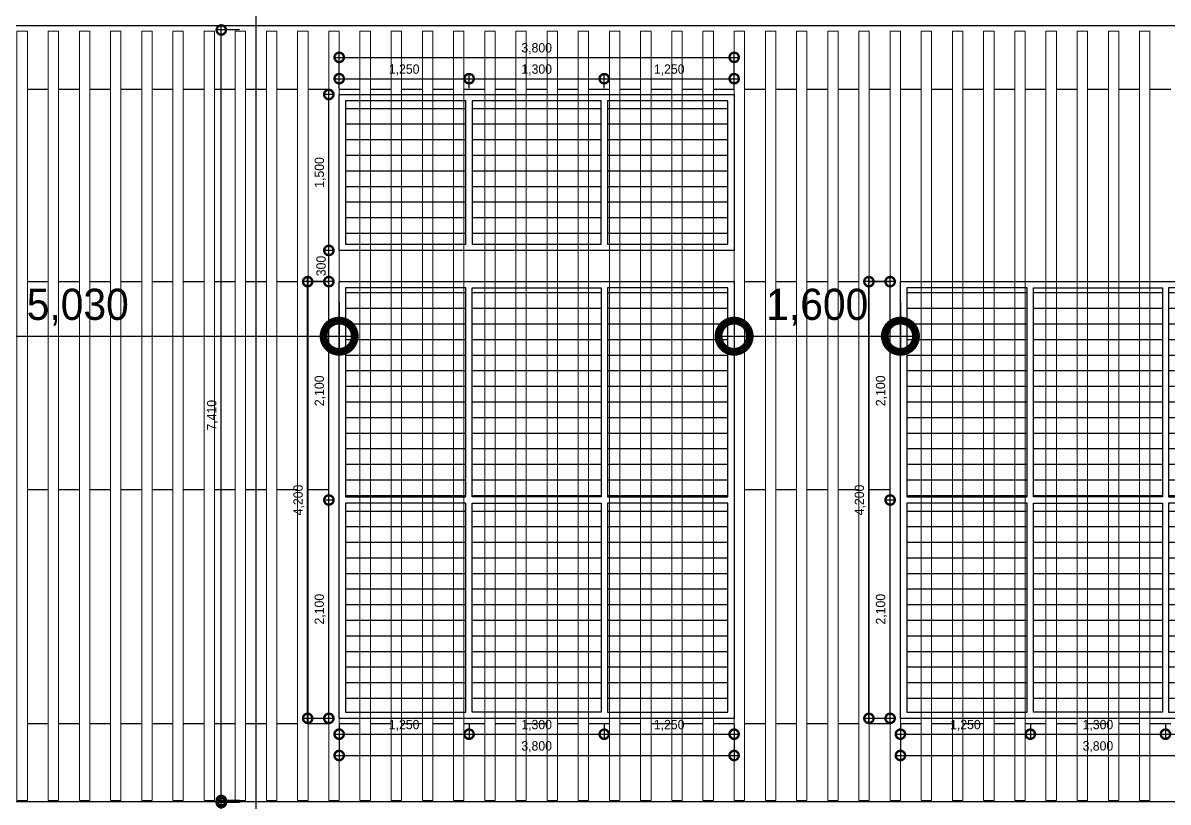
# Model space of a CAD drawing. Extents: x -430745 to 210250, y -41033 to 148500.
# Drawn here: x 57452 to 68470, y 46474 to 53967 of the extents above; entities that cross this region are included whole.
import ezdxf

# ---------------------------------------------------------------- set-up
doc = ezdxf.new("R2010")
doc.units = 0
doc.header["$LTSCALE"] = 250
doc.header["$MEASUREMENT"] = 0
doc.layers.get('0').update_dxf_attribs({"linetype": 'CONTINUOUS'})
doc.layers.get('Defpoints').update_dxf_attribs({"linetype": 'CONTINUOUS'})
for name, color, linetype in [('A-CEN', 1, 'CONTINUOUS'), ('A-DIM', 7, 'CONTINUOUS'), ('A-ELE-251', 251, 'CONTINUOUS'), ('A-ELE-252', 252, 'CONTINUOUS'), ('A-ELE-7', 7, 'CONTINUOUS'), ('A-ELE-8', 8, 'CONTINUOUS')]:
    doc.layers.add(name, color=color, linetype=linetype)
doc.layers.add('A-ELE-9', color=9, linetype='CONTINUOUS', lineweight=5)
doc.layers.add('NOPLOT', color=193, linetype='CONTINUOUS', plot=False)
doc.styles.add('Gdim', font='')
doc.styles.get('Gdim').set_extended_font_data('Dotum')
doc.dimstyles.new('Gdim250', dxfattribs={"dimscale": 250, "dimtxt": 3, "dimasz": 6, "dimexe": 1.5, "dimexo": 2, "dimgap": 1, "dimtad": 1, "dimdec": 0, "dimzin": 0, "dimdsep": 46, "dimlunit": 6, "dimtxsty": 'Gdim', "dimblk": 'DOTSMALL', "dimblk1": 'DOTSMALL', "dimblk2": 'DOTSMALL', "dimsah": 1, "dimcen": 1.5, "dimdle": 1.5, "dimclrd": 1, "dimclre": 1, "dimclrt": 256, "dimazin": 0, "dimtfac": 1, "dimtdec": 0, "dimtix": 1, "dimtmove": 2, "dimatfit": 3, "dimldrblk": 'DOTSMALL', "dimfxl": 1.5, "dimtolj": 1, "dimtzin": 0, "dimlwd": -1, "dimlwe": -1, "dimarcsym": 1})
doc.dimstyles.new('Gdim30', dxfattribs={"dimscale": 30, "dimtxt": 3, "dimasz": 6, "dimexe": 1.5, "dimexo": 2, "dimgap": 1, "dimtad": 1, "dimdec": 0, "dimzin": 0, "dimdsep": 46, "dimlunit": 6, "dimtxsty": 'Gdim', "dimblk": 'DOTSMALL', "dimcen": 1.5, "dimdle": 1.5, "dimclrd": 1, "dimclre": 1, "dimclrt": 256, "dimazin": 0, "dimtfac": 1, "dimtdec": 0, "dimtix": 1, "dimtmove": 2, "dimatfit": 3, "dimldrblk": 'DOTSMALL', "dimfxl": 1.5, "dimtolj": 1, "dimtzin": 0, "dimlwd": -1, "dimlwe": -1, "dimarcsym": 1})

# ---------------------------------------------------------------- blocks, each defined once
blk = doc.blocks.new('A-CEN-NORTH1')
at = {"layer": 'A-CEN'}
for p, q in [((14525711.9, -289571.4), (14525711.9, -182238.1)), ((14490100, -263675.9, 0), (14592511.9, -263675.9, 0))]:
    blk.add_line(p, q, dxfattribs=at)
blk = doc.blocks.new('_DotSmall')
at = {"color": 0, "linetype": 'ByBlock', "const_width": 0.5}
blk.add_lwpolyline([(-0.0625, 0, 1), (0.0625, 0, 1)], format="xyb", close=True, dxfattribs=at)
blk = doc.blocks.new('*D327')
at = {"layer": 'Defpoints', "color": 0, "transparency": 16777216}
for p in [(59361, 53899), (59595, 53899, 0), (59595, 46489, 0)]:
    blk.add_point(p, dxfattribs=at)
at = {"layer": 'NOPLOT', "color": 1, "transparency": 16777216}
for p, q in [((59535, 53899), (59316, 53899)), ((59361, 46444), (59361, 53944)), ((59535, 46489), (59316, 46489))]:
    blk.add_line(p, q, dxfattribs=at)
at = {"layer": 'NOPLOT', "color": 1, "transparency": 16777216, "xscale": 180, "yscale": 180, "zscale": 180}
for p, rotation in [((59361, 53899), 90), ((59361, 46489), 270)]:
    blk.add_blockref('_DotSmall', p, dxfattribs=dict(at, rotation=rotation))
at = {"layer": 'NOPLOT', "transparency": 16777216, "insert": (59277, 50194), "char_height": 90, "attachment_point": 5, "rotation": 90, "style": 'Gdim'}
blk.add_mtext('\\A1;7,410', dxfattribs=at)
blk = doc.blocks.new('*D328')
at = {"layer": 'Defpoints', "color": 0, "transparency": 16777216}
for p in [(55465, 51479, 0), (60495, 51479), (60495, 50954)]:
    blk.add_point(p, dxfattribs=at)
at = {"layer": 'NOPLOT', "color": 1, "transparency": 16777216}
for p, q in [((55465, 51279), (55465, 50804)), ((60495, 51279), (60495, 50804)), ((55315, 50954), (60645, 50954))]:
    blk.add_line(p, q, dxfattribs=at)
at = {"layer": 'NOPLOT', "color": 1, "transparency": 16777216, "xscale": 600, "yscale": 600, "zscale": 600, "rotation": 180}
blk.add_blockref('_DotSmall', (55465, 50954), dxfattribs=at)
at = {"layer": 'NOPLOT', "color": 1, "transparency": 16777216, "xscale": 600, "yscale": 600, "zscale": 600}
blk.add_blockref('_DotSmall', (60495, 50954), dxfattribs=at)
at = {"layer": 'NOPLOT', "transparency": 16777216, "insert": (57980, 51233), "char_height": 300, "attachment_point": 5, "style": 'Gdim'}
blk.add_mtext('\\A1;5,030', dxfattribs=at)
blk = doc.blocks.new('*D329')
at = {"layer": 'Defpoints', "color": 0, "transparency": 16777216}
for p in [(59361, 46469), (59595, 46469, 0), (59595, 44009, 0)]:
    blk.add_point(p, dxfattribs=at)
at = {"layer": 'NOPLOT', "color": 1, "transparency": 16777216}
for p, q in [((59361, 43964), (59361, 46514)), ((59535, 46469), (59316, 46469)), ((59535, 44009), (59316, 44009))]:
    blk.add_line(p, q, dxfattribs=at)
at = {"layer": 'NOPLOT', "color": 1, "transparency": 16777216, "xscale": 180, "yscale": 180, "zscale": 180}
for p, rotation in [((59361, 46469), 90), ((59361, 44009), 270)]:
    blk.add_blockref('_DotSmall', p, dxfattribs=dict(at, rotation=rotation))
at = {"layer": 'NOPLOT', "transparency": 16777216, "insert": (59277, 45239), "char_height": 90, "attachment_point": 5, "rotation": 90, "style": 'Gdim'}
blk.add_mtext('\\A1;2,460', dxfattribs=at)
blk = doc.blocks.new('*D330')
at = {"layer": 'Defpoints', "color": 0, "transparency": 16777216}
for p in [(64295, 51479), (65895, 51479), (65895, 50954)]:
    blk.add_point(p, dxfattribs=at)
at = {"layer": 'NOPLOT', "color": 1, "transparency": 16777216}
for p, q in [((64295, 51279), (64295, 50804)), ((65895, 51279), (65895, 50804)), ((64145, 50954), (66045, 50954))]:
    blk.add_line(p, q, dxfattribs=at)
at = {"layer": 'NOPLOT', "color": 1, "transparency": 16777216, "xscale": 600, "yscale": 600, "zscale": 600, "rotation": 180}
blk.add_blockref('_DotSmall', (64295, 50954), dxfattribs=at)
at = {"layer": 'NOPLOT', "color": 1, "transparency": 16777216, "xscale": 600, "yscale": 600, "zscale": 600}
blk.add_blockref('_DotSmall', (65895, 50954), dxfattribs=at)
at = {"layer": 'NOPLOT', "transparency": 16777216, "insert": (65095, 51233), "char_height": 300, "attachment_point": 5, "style": 'Gdim'}
blk.add_mtext('\\A1;1,600', dxfattribs=at)
blk = doc.blocks.new('*D358')
at = {"layer": 'Defpoints', "color": 0, "transparency": 16777216}
for p in [(60396, 51779), (60495, 51779), (60495, 51479)]:
    blk.add_point(p, dxfattribs=at)
at = {"layer": 'NOPLOT', "color": 1, "transparency": 16777216}
for p, q in [((60396, 51434), (60396, 51824)), ((60435, 51779), (60351, 51779)), ((60435, 51479), (60351, 51479))]:
    blk.add_line(p, q, dxfattribs=at)
at = {"layer": 'NOPLOT', "color": 1, "transparency": 16777216, "xscale": 180, "yscale": 180, "zscale": 180}
for p, rotation in [((60396, 51779), 90), ((60396, 51479), 270)]:
    blk.add_blockref('_DotSmall', p, dxfattribs=dict(at, rotation=rotation))
at = {"layer": 'NOPLOT', "transparency": 16777216, "insert": (60321, 51629), "char_height": 90, "attachment_point": 5, "rotation": 90, "style": 'Gdim'}
blk.add_mtext('\\A1;300', dxfattribs=at)
blk = doc.blocks.new('*D65')
at = {"layer": 'Defpoints', "color": 0, "transparency": 16777216}
for p in [(360, 3226), (-890, 3074), (360, 3074)]:
    blk.add_point(p, dxfattribs=at)
at = {"layer": 'NOPLOT', "color": 1, "transparency": 16777216}
for p, q in [((-935, 3226), (405, 3226)), ((-890, 3134), (-890, 3271)), ((360, 3134), (360, 3271))]:
    blk.add_line(p, q, dxfattribs=at)
at = {"layer": 'NOPLOT', "color": 1, "transparency": 16777216, "xscale": 180, "yscale": 180, "zscale": 180, "rotation": 180}
blk.add_blockref('_DotSmall', (-890, 3226), dxfattribs=at)
at = {"layer": 'NOPLOT', "color": 1, "transparency": 16777216, "xscale": 180, "yscale": 180, "zscale": 180}
blk.add_blockref('_DotSmall', (360, 3226), dxfattribs=at)
at = {"layer": 'NOPLOT', "transparency": 16777216, "insert": (-265, 3310), "char_height": 90, "attachment_point": 5, "style": 'Gdim'}
blk.add_mtext('\\A1;1,250', dxfattribs=at)
blk = doc.blocks.new('*D66')
at = {"layer": 'Defpoints', "color": 0, "transparency": 16777216}
for p in [(-990, 3074), (-890, 3074), (-890, 1574)]:
    blk.add_point(p, dxfattribs=at)
at = {"layer": 'NOPLOT', "color": 1, "transparency": 16777216}
for p, q in [((-990, 1529), (-990, 3119)), ((-950, 3074), (-1035, 3074)), ((-950, 1574), (-1035, 1574))]:
    blk.add_line(p, q, dxfattribs=at)
at = {"layer": 'NOPLOT', "color": 1, "transparency": 16777216, "xscale": 180, "yscale": 180, "zscale": 180}
for p, rotation in [((-990, 3074), 90), ((-990, 1574), 270)]:
    blk.add_blockref('_DotSmall', p, dxfattribs=dict(at, rotation=rotation))
at = {"layer": 'NOPLOT', "transparency": 16777216, "insert": (-1073, 2324), "char_height": 90, "attachment_point": 5, "rotation": 90, "style": 'Gdim'}
blk.add_mtext('\\A1;1,500', dxfattribs=at)
blk = doc.blocks.new('*D69')
at = {"layer": 'Defpoints', "color": 0, "transparency": 16777216}
for p in [(2910, 3431), (-890, 3074), (2910, 3074)]:
    blk.add_point(p, dxfattribs=at)
at = {"layer": 'NOPLOT', "color": 1, "transparency": 16777216}
for p, q in [((-935, 3431), (2955, 3431)), ((-890, 3134), (-890, 3476)), ((2910, 3134), (2910, 3476))]:
    blk.add_line(p, q, dxfattribs=at)
at = {"layer": 'NOPLOT', "color": 1, "transparency": 16777216, "xscale": 180, "yscale": 180, "zscale": 180, "rotation": 180}
blk.add_blockref('_DotSmall', (-890, 3431), dxfattribs=at)
at = {"layer": 'NOPLOT', "color": 1, "transparency": 16777216, "xscale": 180, "yscale": 180, "zscale": 180}
blk.add_blockref('_DotSmall', (2910, 3431), dxfattribs=at)
at = {"layer": 'NOPLOT', "transparency": 16777216, "insert": (1010, 3515), "char_height": 90, "attachment_point": 5, "style": 'Gdim'}
blk.add_mtext('\\A1;3,800', dxfattribs=at)
blk = doc.blocks.new('*D67')
at = {"layer": 'Defpoints', "color": 0, "transparency": 16777216}
for p in [(1660, 3226), (360, 3074), (1660, 3074)]:
    blk.add_point(p, dxfattribs=at)
at = {"layer": 'NOPLOT', "color": 1, "transparency": 16777216}
for p, q in [((315, 3226), (1705, 3226)), ((360, 3134), (360, 3271)), ((1660, 3134), (1660, 3271))]:
    blk.add_line(p, q, dxfattribs=at)
at = {"layer": 'NOPLOT', "color": 1, "transparency": 16777216, "xscale": 180, "yscale": 180, "zscale": 180, "rotation": 180}
blk.add_blockref('_DotSmall', (360, 3226), dxfattribs=at)
at = {"layer": 'NOPLOT', "color": 1, "transparency": 16777216, "xscale": 180, "yscale": 180, "zscale": 180}
blk.add_blockref('_DotSmall', (1660, 3226), dxfattribs=at)
at = {"layer": 'NOPLOT', "transparency": 16777216, "insert": (1010, 3310), "char_height": 90, "attachment_point": 5, "style": 'Gdim'}
blk.add_mtext('\\A1;1,300', dxfattribs=at)
blk = doc.blocks.new('*D68')
at = {"layer": 'Defpoints', "color": 0, "transparency": 16777216}
for p in [(2910, 3226), (1660, 3074), (2910, 3074)]:
    blk.add_point(p, dxfattribs=at)
at = {"layer": 'NOPLOT', "color": 1, "transparency": 16777216}
for p, q in [((1615, 3226), (2955, 3226)), ((1660, 3134), (1660, 3271)), ((2910, 3134), (2910, 3271))]:
    blk.add_line(p, q, dxfattribs=at)
at = {"layer": 'NOPLOT', "color": 1, "transparency": 16777216, "xscale": 180, "yscale": 180, "zscale": 180, "rotation": 180}
blk.add_blockref('_DotSmall', (1660, 3226), dxfattribs=at)
at = {"layer": 'NOPLOT', "color": 1, "transparency": 16777216, "xscale": 180, "yscale": 180, "zscale": 180}
blk.add_blockref('_DotSmall', (2910, 3226), dxfattribs=at)
at = {"layer": 'NOPLOT', "transparency": 16777216, "insert": (2285, 3310), "char_height": 90, "attachment_point": 5, "style": 'Gdim'}
blk.add_mtext('\\A1;1,250', dxfattribs=at)
blk = doc.blocks.new('*D70')
at = {"layer": 'Defpoints', "color": 0, "transparency": 16777216}
for p in [(60396, 49379), (60495, 49379), (60495, 47279)]:
    blk.add_point(p, dxfattribs=at)
at = {"layer": 'NOPLOT', "color": 1, "transparency": 16777216}
for p, q in [((60435, 49379), (60351, 49379)), ((60396, 47234), (60396, 49424)), ((60435, 47279), (60351, 47279))]:
    blk.add_line(p, q, dxfattribs=at)
at = {"layer": 'NOPLOT', "color": 1, "transparency": 16777216, "xscale": 180, "yscale": 180, "zscale": 180}
for p, rotation in [((60396, 49379), 90), ((60396, 47279), 270)]:
    blk.add_blockref('_DotSmall', p, dxfattribs=dict(at, rotation=rotation))
at = {"layer": 'NOPLOT', "transparency": 16777216, "insert": (60312, 48329), "char_height": 90, "attachment_point": 5, "rotation": 90, "style": 'Gdim'}
blk.add_mtext('\\A1;2,100', dxfattribs=at)
blk = doc.blocks.new('*D71')
at = {"layer": 'Defpoints', "color": 0, "transparency": 16777216}
for p in [(60495, 47279), (61745, 47279), (61745, 47127)]:
    blk.add_point(p, dxfattribs=at)
at = {"layer": 'NOPLOT', "color": 1, "transparency": 16777216}
for p, q in [((60495, 47219), (60495, 47082)), ((61745, 47219), (61745, 47082)), ((60450, 47127), (61790, 47127))]:
    blk.add_line(p, q, dxfattribs=at)
at = {"layer": 'NOPLOT', "color": 1, "transparency": 16777216, "xscale": 180, "yscale": 180, "zscale": 180, "rotation": 180}
blk.add_blockref('_DotSmall', (60495, 47127), dxfattribs=at)
at = {"layer": 'NOPLOT', "color": 1, "transparency": 16777216, "xscale": 180, "yscale": 180, "zscale": 180}
blk.add_blockref('_DotSmall', (61745, 47127), dxfattribs=at)
at = {"layer": 'NOPLOT', "transparency": 16777216, "insert": (61120, 47211), "char_height": 90, "attachment_point": 5, "style": 'Gdim'}
blk.add_mtext('\\A1;1,250', dxfattribs=at)
blk = doc.blocks.new('*D72')
at = {"layer": 'Defpoints', "color": 0, "transparency": 16777216}
for p in [(61745, 47279), (63045, 47279), (63045, 47127)]:
    blk.add_point(p, dxfattribs=at)
at = {"layer": 'NOPLOT', "color": 1, "transparency": 16777216}
for p, q in [((61745, 47219), (61745, 47082)), ((63045, 47219), (63045, 47082)), ((61700, 47127), (63090, 47127))]:
    blk.add_line(p, q, dxfattribs=at)
at = {"layer": 'NOPLOT', "color": 1, "transparency": 16777216, "xscale": 180, "yscale": 180, "zscale": 180, "rotation": 180}
blk.add_blockref('_DotSmall', (61745, 47127), dxfattribs=at)
at = {"layer": 'NOPLOT', "color": 1, "transparency": 16777216, "xscale": 180, "yscale": 180, "zscale": 180}
blk.add_blockref('_DotSmall', (63045, 47127), dxfattribs=at)
at = {"layer": 'NOPLOT', "transparency": 16777216, "insert": (62395, 47211), "char_height": 90, "attachment_point": 5, "style": 'Gdim'}
blk.add_mtext('\\A1;1,300', dxfattribs=at)
blk = doc.blocks.new('*D73')
at = {"layer": 'Defpoints', "color": 0, "transparency": 16777216}
for p in [(63045, 47279), (64295, 47279), (64295, 47127)]:
    blk.add_point(p, dxfattribs=at)
at = {"layer": 'NOPLOT', "color": 1, "transparency": 16777216}
for p, q in [((63045, 47219), (63045, 47082)), ((64295, 47219), (64295, 47082)), ((63000, 47127), (64340, 47127))]:
    blk.add_line(p, q, dxfattribs=at)
at = {"layer": 'NOPLOT', "color": 1, "transparency": 16777216, "xscale": 180, "yscale": 180, "zscale": 180, "rotation": 180}
blk.add_blockref('_DotSmall', (63045, 47127), dxfattribs=at)
at = {"layer": 'NOPLOT', "color": 1, "transparency": 16777216, "xscale": 180, "yscale": 180, "zscale": 180}
blk.add_blockref('_DotSmall', (64295, 47127), dxfattribs=at)
at = {"layer": 'NOPLOT', "transparency": 16777216, "insert": (63670, 47211), "char_height": 90, "attachment_point": 5, "style": 'Gdim'}
blk.add_mtext('\\A1;1,250', dxfattribs=at)
blk = doc.blocks.new('*D74')
at = {"layer": 'Defpoints', "color": 0, "transparency": 16777216}
for p in [(60495, 47279), (64295, 47279), (64295, 46922)]:
    blk.add_point(p, dxfattribs=at)
at = {"layer": 'NOPLOT', "color": 1, "transparency": 16777216}
for p, q in [((60495, 47219), (60495, 46877)), ((64295, 47219), (64295, 46877)), ((60450, 46922), (64340, 46922))]:
    blk.add_line(p, q, dxfattribs=at)
at = {"layer": 'NOPLOT', "color": 1, "transparency": 16777216, "xscale": 180, "yscale": 180, "zscale": 180, "rotation": 180}
blk.add_blockref('_DotSmall', (60495, 46922), dxfattribs=at)
at = {"layer": 'NOPLOT', "color": 1, "transparency": 16777216, "xscale": 180, "yscale": 180, "zscale": 180}
blk.add_blockref('_DotSmall', (64295, 46922), dxfattribs=at)
at = {"layer": 'NOPLOT', "transparency": 16777216, "insert": (62395, 47006), "char_height": 90, "attachment_point": 5, "style": 'Gdim'}
blk.add_mtext('\\A1;3,800', dxfattribs=at)
blk = doc.blocks.new('*D75')
at = {"layer": 'Defpoints', "color": 0, "transparency": 16777216}
for p in [(60396, 51479), (60495, 51479), (60495, 49379)]:
    blk.add_point(p, dxfattribs=at)
at = {"layer": 'NOPLOT', "color": 1, "transparency": 16777216}
for p, q in [((60435, 51479), (60351, 51479)), ((60396, 49334), (60396, 51524)), ((60435, 49379), (60351, 49379))]:
    blk.add_line(p, q, dxfattribs=at)
at = {"layer": 'NOPLOT', "color": 1, "transparency": 16777216, "xscale": 180, "yscale": 180, "zscale": 180}
for p, rotation in [((60396, 51479), 90), ((60396, 49379), 270)]:
    blk.add_blockref('_DotSmall', p, dxfattribs=dict(at, rotation=rotation))
at = {"layer": 'NOPLOT', "transparency": 16777216, "insert": (60312, 50429), "char_height": 90, "attachment_point": 5, "rotation": 90, "style": 'Gdim'}
blk.add_mtext('\\A1;2,100', dxfattribs=at)
blk = doc.blocks.new('*D76')
at = {"layer": 'Defpoints', "color": 0, "transparency": 16777216}
for p in [(60192, 51479), (60495, 51479), (60495, 47279)]:
    blk.add_point(p, dxfattribs=at)
at = {"layer": 'NOPLOT', "color": 1, "transparency": 16777216}
for p, q in [((60435, 51479), (60147, 51479)), ((60192, 47234), (60192, 51524)), ((60435, 47279), (60147, 47279))]:
    blk.add_line(p, q, dxfattribs=at)
at = {"layer": 'NOPLOT', "color": 1, "transparency": 16777216, "xscale": 180, "yscale": 180, "zscale": 180}
for p, rotation in [((60192, 51479), 90), ((60192, 47279), 270)]:
    blk.add_blockref('_DotSmall', p, dxfattribs=dict(at, rotation=rotation))
at = {"layer": 'NOPLOT', "transparency": 16777216, "insert": (60108, 49379), "char_height": 90, "attachment_point": 5, "rotation": 90, "style": 'Gdim'}
blk.add_mtext('\\A1;4,200', dxfattribs=at)
blk = doc.blocks.new('A$Ce37017e7')
for p, q in [((6960, -610), (7160, -610)), ((7260, -610), (7460, -610)), ((7560, -610), (7760, -610)), ((7860, -610), (8060, -610)), ((8160, -610), (8360, -610)), ((8460, -610), (8660, -610)), ((8760, -610), (8960, -610)), ((9060, -610), (9260, -610)), ((9360, -610), (9560, -610)), ((9660, -610), (9860, -610)), ((9960, -610), (10160, -610)), ((10260, -610), (10460, -610)), ((10560, -610), (10760, -610)), ((10860, -610), (11060, -610)), ((11160, -610), (11360, -610)), ((11460, -610), (11660, -610)), ((11760, -610), (11960, -610)), ((12060, -610), (12260, -610)), ((12360, -610), (12560, -610)), ((12660, -610), (12860, -610)), ((12960, -610), (13160, -610)), ((13260, -610), (13460, -610)), ((13560, -610), (13760, -610)), ((13860, -610), (14060, -610)), ((14160, -610), (14360, -610)), ((14460, -610), (14660, -610)), ((14760, -610), (14960, -610)), ((15060, -610), (15260, -610)), ((15360, -610), (15560, -610)), ((15660, -610), (15860, -610)), ((15960, -610), (16160, -610)), ((16260, -610), (16460, -610)), ((16560, -610), (16760, -610)), ((16860, -610), (17060, -610)), ((17160, -610), (17360, -610)), ((17460, -610), (17660, -610)), ((17760, -610), (17960, -610)), ((6960, -2460, 0), (7160, -2460, 0)), ((7260, -2460, 0), (7460, -2460, 0)), ((7560, -2460, 0), (7760, -2460, 0)), ((7860, -2460, 0), (8060, -2460, 0)), ((8160, -2460, 0), (8360, -2460, 0)), ((8460, -2460, 0), (8660, -2460, 0)), ((8760, -2460, 0), (8960, -2460, 0)), ((9060, -2460, 0), (9260, -2460, 0)), ((9360, -2460, 0), (9560, -2460, 0)), ((9660, -2460, 0), (9860, -2460, 0)), ((9960, -2460, 0), (10160, -2460, 0)), ((10260, -2460, 0), (10460, -2460, 0)), ((10560, -2460, 0), (10760, -2460, 0)), ((10860, -2460, 0), (11060, -2460, 0)), ((11160, -2460, 0), (11360, -2460, 0)), ((11460, -2460, 0), (11660, -2460, 0)), ((11760, -2460, 0), (11960, -2460, 0)), ((12060, -2460, 0), (12260, -2460, 0)), ((12360, -2460, 0), (12560, -2460, 0)), ((12660, -2460, 0), (12860, -2460, 0)), ((12960, -2460, 0), (13160, -2460, 0)), ((13260, -2460, 0), (13460, -2460, 0)), ((13560, -2460, 0), (13760, -2460, 0)), ((13860, -2460, 0), (14060, -2460, 0)), ((14160, -2460, 0), (14360, -2460, 0)), ((14460, -2460, 0), (14660, -2460, 0)), ((14760, -2460, 0), (14960, -2460, 0)), ((15060, -2460, 0), (15260, -2460, 0)), ((15360, -2460, 0), (15560, -2460, 0)), ((15660, -2460, 0), (15860, -2460, 0)), ((15960, -2460, 0), (16160, -2460, 0)), ((16260, -2460, 0), (16460, -2460, 0)), ((16560, -2460, 0), (16760, -2460, 0)), ((16860, -2460, 0), (17060, -2460, 0)), ((17160, -2460, 0), (17360, -2460, 0)), ((17460, -2460, 0), (17660, -2460, 0)), ((17760, -2460, 0), (17960, -2460, 0)), ((6960, -4460), (7160, -4460)), ((7260, -4460), (7460, -4460)), ((7560, -4460), (7760, -4460)), ((7860, -4460), (8060, -4460)), ((8160, -4460), (8360, -4460)), ((8460, -4460), (8660, -4460)), ((8760, -4460), (8960, -4460)), ((9060, -4460), (9260, -4460)), ((9360, -4460), (9560, -4460)), ((9660, -4460), (9860, -4460)), ((13860, -4460), (14060, -4460)), ((14160, -4460), (14360, -4460)), ((14460, -4460), (14660, -4460)), ((14760, -4460), (14960, -4460)), ((15060, -4460), (15260, -4460)), ((6960, -6710), (7160, -6710)), ((7260, -6710), (7460, -6710)), ((7560, -6710), (7760, -6710)), ((7860, -6710), (8060, -6710)), ((8160, -6710), (8360, -6710)), ((8460, -6710), (8660, -6710)), ((8760, -6710), (8960, -6710)), ((9060, -6710), (9260, -6710)), ((9360, -6710), (9560, -6710)), ((9660, -6710), (9860, -6710)), ((9960, -6710), (10160, -6710)), ((10260, -6710), (10460, -6710)), ((10560, -6710), (10760, -6710)), ((10860, -6710), (11060, -6710)), ((11160, -6710), (11360, -6710)), ((11460, -6710), (11660, -6710)), ((11760, -6710), (11960, -6710)), ((12060, -6710), (12260, -6710)), ((12360, -6710), (12560, -6710)), ((12660, -6710), (12860, -6710)), ((12960, -6710), (13160, -6710)), ((13260, -6710), (13460, -6710)), ((13560, -6710), (13760, -6710)), ((13860, -6710), (14060, -6710)), ((14160, -6710), (14360, -6710)), ((14460, -6710), (14660, -6710)), ((14760, -6710), (14960, -6710)), ((15060, -6710), (15260, -6710)), ((15360, -6710), (15560, -6710)), ((15660, -6710), (15860, -6710)), ((15960, -6710), (16160, -6710)), ((16260, -6710), (16460, -6710)), ((16560, -6710), (16760, -6710)), ((16860, -6710), (17060, -6710)), ((17160, -6710), (17360, -6710)), ((17460, -6710), (17660, -6710)), ((17760, -6710), (17960, -6710))]:
    blk.add_line(p, q)
blk = doc.blocks.new('A$C69c658d5')
at = {"layer": 'A-ELE-252'}
h = blk.add_hatch(dxfattribs=at)
h.set_pattern_fill('_USER', color=256, scale=150, pattern_type=0)
h.set_pattern_definition([(0, (-61385.51, -50204.66), (0, 150), [])])
h.paths.add_polyline_path([(329.7, 3014.3), (-830.3, 3014.3), (-830.3, 1634.3), (329.7, 1634.3)])
h.paths.add_polyline_path([(1629.7, 3014.3), (389.7, 3014.3), (389.7, 1634.3), (1629.7, 1634.3)])
h.paths.add_polyline_path([(2849.7, 3014.3), (1689.7, 3014.3), (1689.7, 1634.3), (2849.7, 1634.3)])
at = {"layer": 'A-ELE-251', "elevation": 0}
blk.add_lwpolyline([(2909.7, 1574.3), (-890.3, 1574.3), (-890.3, 3074.3), (2909.7, 3074.3)], close=True, dxfattribs=at)
at = {"layer": 'A-ELE-252', "elevation": 0}
for points in [[(-830.3, 1634.3), (329.7, 1634.3), (329.7, 3014.3), (-830.3, 3014.3)], [(389.7, 1634.3), (1629.7, 1634.3), (1629.7, 3014.3), (389.7, 3014.3)], [(1689.7, 1634.3), (2849.7, 1634.3), (2849.7, 3014.3), (1689.7, 3014.3)]]:
    blk.add_lwpolyline(points, close=True, dxfattribs=at)
at = {"layer": 'NOPLOT'}
for base, p1, p2, picture, middle in [((2909.7, 3431.3), (-890.3, 3074.3), (2909.7, 3074.3), '*D69', (1009.7, 3515)), ((359.7, 3226.2), (-890.3, 3074.3), (359.7, 3074.3), '*D65', (-265.3, 3309.9)), ((1659.7, 3226.2), (359.7, 3074.3), (1659.7, 3074.3), '*D67', (1009.7, 3309.9)), ((2909.7, 3226.2), (1659.7, 3074.3), (2909.7, 3074.3), '*D68', (2284.7, 3309.9))]:
    dim = blk.add_linear_dim(base=base, p1=p1, p2=p2, dimstyle='Gdim250', override={"dimscale": 30, "dimfxl": 2}, dxfattribs=at)
    dim.commit()
    dim.dimension.update_dxf_attribs({"geometry": picture, "text_midpoint": middle})
dim = blk.add_linear_dim(base=(-989.5, 3074.3), p1=(-890.3, 1574.3), p2=(-890.3, 3074.3), angle=90, dimstyle='Gdim250', override={"dimscale": 30, "dimfxl": 2}, dxfattribs=at)
dim.commit()
dim.dimension.update_dxf_attribs({"geometry": '*D66', "text_midpoint": (-1073.2, 2324.3)})
blk = doc.blocks.new('A$C7177dc75')
at = {"layer": 'A-ELE-252'}
h = blk.add_hatch(dxfattribs=at)
h.set_pattern_fill('_USER', color=256, scale=150, pattern_type=0)
h.set_pattern_definition([(0, (-60054.52, -46876.95), (0, 150), [])])
h.paths.add_polyline_path([(1660.7, 4542), (500.7, 4542), (500.7, 2532), (1660.7, 2532)])
h.paths.add_polyline_path([(1660.7, 2472), (500.7, 2472), (500.7, 462), (1660.7, 462)])
h.paths.add_polyline_path([(2960.7, 2472), (1720.7, 2472), (1720.7, 462), (2960.7, 462)])
h.paths.add_polyline_path([(2960.7, 4542), (1720.7, 4542), (1720.7, 2532), (2960.7, 2532)])
h.paths.add_polyline_path([(4180.7, 4542), (3020.7, 4542), (3020.7, 2532), (4180.7, 2532)])
h.paths.add_polyline_path([(4180.7, 2472), (3020.7, 2472), (3020.7, 462), (4180.7, 462)])
at = {"layer": 'A-ELE-251', "elevation": 0}
blk.add_lwpolyline([(440.7, 4602), (4240.7, 4602), (4240.7, 402), (440.7, 402)], close=True, dxfattribs=at)
at = {"layer": 'A-ELE-252', "elevation": 0}
for points in [[(500.7, 2532), (1660.7, 2532), (1660.7, 4542), (500.7, 4542)], [(1720.7, 4542), (2960.7, 4542), (2960.7, 2532), (1720.7, 2532)], [(3020.7, 2532), (4180.7, 2532), (4180.7, 4542), (3020.7, 4542)], [(500.7, 462), (1660.7, 462), (1660.7, 2472), (500.7, 2472)], [(1720.7, 2472), (2960.7, 2472), (2960.7, 462), (1720.7, 462)], [(3020.7, 462), (4180.7, 462), (4180.7, 2472), (3020.7, 2472)]]:
    blk.add_lwpolyline(points, close=True, dxfattribs=at)
at = {"layer": 'NOPLOT'}
for base, p1, p2, picture, middle in [((137.5, 4602), (440.7, 402), (440.7, 4602), '*D76', (53.7, 2502)), ((341.5, 4602), (440.7, 2502), (440.7, 4602), '*D75', (257.8, 3552)), ((341.5, 2502), (440.7, 402), (440.7, 2502), '*D70', (257.8, 1452))]:
    dim = blk.add_linear_dim(base=base, p1=p1, p2=p2, angle=90, dimstyle='Gdim250', override={"dimscale": 30, "dimfxl": 2}, dxfattribs=at)
    dim.commit()
    dim.dimension.update_dxf_attribs({"geometry": picture, "text_midpoint": middle, "insert": (-60054.5, -46876.9)})
for base, p1, p2, picture, middle in [((1690.7, 250), (440.7, 402), (1690.7, 402), '*D71', (1065.7, 333.8)), ((4240.7, 45), (440.7, 402), (4240.7, 402), '*D74', (2340.7, 128.7)), ((2990.7, 250), (1690.7, 402), (2990.7, 402), '*D72', (2340.7, 333.8)), ((4240.7, 250), (2990.7, 402), (4240.7, 402), '*D73', (3615.7, 333.8))]:
    dim = blk.add_linear_dim(base=base, p1=p1, p2=p2, dimstyle='Gdim250', override={"dimscale": 30, "dimfxl": 2}, dxfattribs=at)
    dim.commit()
    dim.dimension.update_dxf_attribs({"geometry": picture, "text_midpoint": middle, "insert": (-60054.5, -46876.9)})

msp = doc.modelspace()

# ---------------------------------------------------------------- linework, layer by layer
at = {"layer": 'A-ELE-7', "elevation": 0}
msp.add_lwpolyline([(111955.3, 53938.9), (50535.3, 53938.9), (50535.3, 43968.9), (111955.3, 43968.9)], close=True, dxfattribs=at)
at = {"layer": 'A-ELE-9', "elevation": 0}
for points in [[(57395.3, 53888.9), (57495.3, 53888.9), (57495.3, 46488.9), (57395.3, 46488.9)], [(57695.3, 53888.9), (57795.3, 53888.9), (57795.3, 46488.9), (57695.3, 46488.9)], [(57995.3, 53888.9), (58095.3, 53888.9), (58095.3, 46488.9), (57995.3, 46488.9)], [(58295.3, 53888.9), (58395.3, 53888.9), (58395.3, 46488.9), (58295.3, 46488.9)], [(58595.3, 53888.9), (58695.3, 53888.9), (58695.3, 46488.9), (58595.3, 46488.9)], [(58895.3, 53888.9), (58995.3, 53888.9), (58995.3, 46488.9), (58895.3, 46488.9)], [(59195.3, 53888.9), (59295.3, 53888.9), (59295.3, 46488.9), (59195.3, 46488.9)], [(59495.3, 53888.9), (59595.3, 53888.9), (59595.3, 46488.9), (59495.3, 46488.9)], [(59795.3, 53888.9), (59895.3, 53888.9), (59895.3, 46488.9), (59795.3, 46488.9)], [(60095.3, 53888.9), (60195.3, 53888.9), (60195.3, 46488.9), (60095.3, 46488.9)], [(60395.3, 53888.9), (60495.3, 53888.9), (60495.3, 46488.9), (60395.3, 46488.9)], [(60695.3, 53888.9), (60795.3, 53888.9), (60795.3, 46488.9), (60695.3, 46488.9)], [(60995.3, 53888.9), (61095.3, 53888.9), (61095.3, 46488.9), (60995.3, 46488.9)], [(61295.3, 53888.9), (61395.3, 53888.9), (61395.3, 46488.9), (61295.3, 46488.9)], [(61595.3, 53888.9), (61695.3, 53888.9), (61695.3, 46488.9), (61595.3, 46488.9)], [(61895.3, 53888.9), (61995.3, 53888.9), (61995.3, 46488.9), (61895.3, 46488.9)], [(62195.3, 53888.9), (62295.3, 53888.9), (62295.3, 46488.9), (62195.3, 46488.9)], [(62495.3, 53888.9), (62595.3, 53888.9), (62595.3, 46488.9), (62495.3, 46488.9)], [(62795.3, 53888.9), (62895.3, 53888.9), (62895.3, 46488.9), (62795.3, 46488.9)], [(63095.3, 53888.9), (63195.3, 53888.9), (63195.3, 46488.9), (63095.3, 46488.9)], [(63395.3, 53888.9), (63495.3, 53888.9), (63495.3, 46488.9), (63395.3, 46488.9)], [(63695.3, 53888.9), (63795.3, 53888.9), (63795.3, 46488.9), (63695.3, 46488.9)], [(63995.3, 53888.9), (64095.3, 53888.9), (64095.3, 46488.9), (63995.3, 46488.9)], [(64295.3, 53888.9), (64395.3, 53888.9), (64395.3, 46488.9), (64295.3, 46488.9)], [(64595.3, 53888.9), (64695.3, 53888.9), (64695.3, 46488.9), (64595.3, 46488.9)], [(64895.3, 53888.9), (64995.3, 53888.9), (64995.3, 46488.9), (64895.3, 46488.9)], [(65195.3, 53888.9), (65295.3, 53888.9), (65295.3, 46488.9), (65195.3, 46488.9)], [(65495.3, 53888.9), (65595.3, 53888.9), (65595.3, 46488.9), (65495.3, 46488.9)], [(65795.3, 53888.9), (65895.3, 53888.9), (65895.3, 46488.9), (65795.3, 46488.9)], [(66095.3, 53888.9), (66195.3, 53888.9), (66195.3, 46488.9), (66095.3, 46488.9)], [(66395.3, 53888.9), (66495.3, 53888.9), (66495.3, 46488.9), (66395.3, 46488.9)], [(66695.3, 53888.9), (66795.3, 53888.9), (66795.3, 46488.9), (66695.3, 46488.9)], [(66995.3, 53888.9), (67095.3, 53888.9), (67095.3, 46488.9), (66995.3, 46488.9)], [(67295.3, 53888.9), (67395.3, 53888.9), (67395.3, 46488.9), (67295.3, 46488.9)], [(67595.3, 53888.9), (67695.3, 53888.9), (67695.3, 46488.9), (67595.3, 46488.9)], [(67895.3, 53888.9), (67995.3, 53888.9), (67995.3, 46488.9), (67895.3, 46488.9)], [(68195.3, 53888.9), (68295.3, 53888.9), (68295.3, 46488.9), (68195.3, 46488.9)]]:
    msp.add_lwpolyline(points, close=True, dxfattribs=at)

# ---------------------------------------------------------------- block references
at = {"layer": 'A-DIM'}
msp.add_blockref('A-CEN-NORTH1', (-14466016.6, 310154.8), dxfattribs=at)
at = {"layer": 'A-ELE-252'}
for name, p in [('A$C69c658d5', (61385.5, 50204.7)), ('A$C7177dc75', (60054.5, 46876.9)), ('A$C7177dc75', (65454.5, 46876.9, 0))]:
    msp.add_blockref(name, p, dxfattribs=at)
at = {"layer": 'A-ELE-8'}
msp.add_blockref('A$Ce37017e7', (50535.3, 53938.9), dxfattribs=at)

# ---------------------------------------------------------------- dimensions: what is measured, and where the dimension line sits
at = {"layer": 'NOPLOT'}
for base, p1, p2, picture, middle in [((59360.7, 53898.9), (59595.3, 46488.9, 0), (59595.3, 53898.9, 0), '*D327', (59277, 50193.9)), ((59360.7, 46468.9), (59595.3, 44008.9, 0), (59595.3, 46468.9, 0), '*D329', (59277, 45238.9))]:
    dim = msp.add_linear_dim(base=base, p1=p1, p2=p2, angle=90, dimstyle='Gdim30', dxfattribs=at)
    dim.commit()
    dim.dimension.update_dxf_attribs({"geometry": picture, "text_midpoint": middle})
dim = msp.add_linear_dim(base=(60396, 51778.9), p1=(60495.3, 51478.9), p2=(60495.2, 51778.9), angle=90, dimstyle='Gdim250', override={"dimscale": 30, "dimfxl": 2}, dxfattribs=at)
dim.commit()
dim.dimension.update_dxf_attribs({"geometry": '*D358', "text_midpoint": (60320.9, 51628.9)})
for base, p1, p2, picture, middle in [((60495.3, 50953.9), (55465.3, 51478.9, 0), (60495.3, 51478.9), '*D328', (57980.3, 51233)), ((65895.3, 50953.9), (64295.3, 51478.9), (65895.3, 51478.9), '*D330', (65095.3, 51233))]:
    dim = msp.add_linear_dim(base=base, p1=p1, p2=p2, dimstyle='Gdim250', override={"dimscale": 100, "dimfxl": 2}, dxfattribs=at)
    dim.commit()
    dim.dimension.update_dxf_attribs({"geometry": picture, "text_midpoint": middle})

doc.saveas('drawing.dxf')
